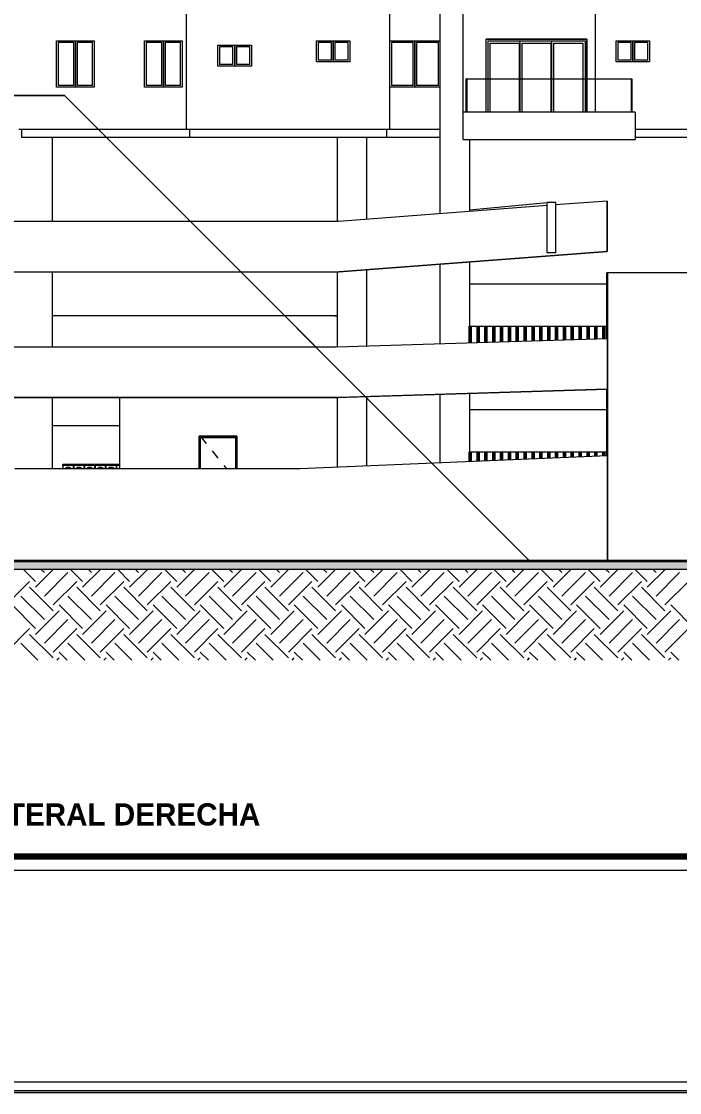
# Model space of a CAD drawing. Header units: metres. Extents: x -144 to 1000, y -717 to 29.
# Drawn here: x 37.59 to 53.29, y -672.35 to -646.82 of the extents above; entities that cross this region are included whole.
import ezdxf

# ---------------------------------------------------------------- set-up
doc = ezdxf.new("R2010")
doc.units = ezdxf.units.M
doc.linetypes.add('Trazo', pattern=[0.45, 0.225, -0.225])
doc.layers.get('0').update_dxf_attribs({"color": 1})
for name, color, linetype, lineweight in [('A-DETL', 1, 'Continuous', 9), ('A-DETL-GENF', 1, 'Continuous', 9), ('A-DETL-THIN', 1, 'Continuous', 9), ('A-DOOR-FRAM', 1, 'Continuous', 9), ('A-DOOR-HDLN', 1, 'Trazo', 20), ('A-FLOR', 2, 'Continuous', 9), ('A-FLOR-HRAL', 1, 'Continuous', 9), ('A-FLOR-PATT', 8, 'Continuous', 50), ('A-GLAZ', 1, 'Continuous', 9), ('A-WALL', 4, 'Continuous', 9), ('E-ELEC-FIXT', 7, 'Continuous', 9), ('G-ANNO-TEXT', 2, 'Continuous', 9), ('G-ANNO-TTLB', 3, 'Continuous', 18), ('G-IMPT', 1, 'Continuous', 9), ('P-SANR-FIXT', 1, 'Continuous', 9), ('S-COLS', 7, 'Continuous', 9)]:
    doc.layers.add(name, color=color, linetype=linetype, lineweight=lineweight)
doc.styles.add('Britannic Bold_B_8', font='', dxfattribs={"height": 0.006})
doc.styles.get('Britannic Bold_B_8').set_extended_font_data('Britannic Bold', bold=True)

# ---------------------------------------------------------------- blocks, each defined once
blk = doc.blocks.new('tarjeta de nathalie 00')
at = {"layer": 'G-IMPT', "lineweight": 9}
h = blk.add_hatch(color=3, dxfattribs=at)
h.paths.add_polyline_path([(-145.23888, -717.38489), (-145.21019, -717.38489), (-145.21019, -716.89355), (-145.21019, -716.79934), (-145.23888, -716.79934), (-145.23888, -716.89379)])
h.paths.add_polyline_path([(-145.20996, -716.7991), (-145.20996, -717.3851), (-145.2392, -717.3851), (-145.2392, -716.7991)])
h.paths.add_polyline_path([(-145.23902, -717.3868), (-145.20826, -717.3868), (-145.20826, -716.7974), (-145.2392, -716.7974), (-146.09866, -716.7974), (-146.09866, -717.3868)])
h.paths.add_polyline_path([(-145.20795, -716.79707), (-145.20795, -717.3871), (-146.09898, -717.3871), (-146.09898, -716.79707)])
at = {"layer": 'G-ANNO-TTLB', "color": 3}
for p, q in [((-145.20996, -717.3851), (-146.09696, -717.3851)), ((-146.09898, -717.3871), (-145.20795, -717.3871)), ((-146.09898, -717.38713), (-145.20795, -717.38713))]:
    blk.add_line(p, q, dxfattribs=at)
at = {"layer": 'G-ANNO-TTLB'}
blk.add_line((-145.23902, -717.3868), (-146.09866, -717.3868), dxfattribs=at)
blk = doc.blocks.new('WEWE')
at = {"layer": 'A-DETL-GENF'}
blk.add_hatch(color=256, dxfattribs=at).paths.add_polyline_path([(59.814, -659.882), (66.951, -659.882), (66.951, -659.682), (32.514, -659.682), (32.514, -659.882), (58.556, -659.882)])
at = {"layer": 'A-DETL-GENF', "color": 252, "true_color": 0x959595}
for p, q in [((37.922, -660.166), (37.638, -659.882)), ((37.922, -660.306), (38.346, -659.882)), ((38.133, -659.955), (38.06, -659.882)), ((38.133, -660.517), (38.694, -659.956)), ((39.044, -660.166), (38.76, -659.882)), ((39.044, -660.306), (39.469, -659.882)), ((39.255, -659.955), (39.182, -659.882)), ((39.255, -660.517), (39.817, -659.956)), ((40.167, -660.166), (39.883, -659.882)), ((40.167, -660.306), (40.591, -659.882)), ((40.378, -659.955), (40.305, -659.882)), ((40.378, -660.517), (40.939, -659.956)), ((41.29, -660.166), (41.005, -659.882)), ((41.29, -660.306), (41.714, -659.882)), ((41.5, -659.955), (41.427, -659.882)), ((41.5, -660.517), (42.062, -659.956)), ((42.412, -660.166), (42.128, -659.882)), ((42.412, -660.306), (42.836, -659.882)), ((42.623, -659.955), (42.55, -659.882)), ((42.623, -660.517), (43.184, -659.956)), ((43.535, -660.166), (43.251, -659.882)), ((43.535, -660.306), (43.959, -659.882)), ((43.745, -659.955), (43.672, -659.882)), ((43.745, -660.517), (44.307, -659.956)), ((44.657, -660.166), (44.373, -659.882)), ((44.657, -660.306), (45.081, -659.882)), ((44.868, -659.955), (44.795, -659.882)), ((44.868, -660.517), (45.429, -659.956)), ((45.78, -660.166), (45.496, -659.882)), ((45.78, -660.306), (46.204, -659.882)), ((45.991, -659.955), (45.917, -659.882)), ((45.991, -660.517), (46.552, -659.956)), ((46.902, -660.166), (46.618, -659.882)), ((46.902, -660.306), (47.326, -659.882)), ((47.113, -659.955), (47.04, -659.882)), ((47.113, -660.517), (47.674, -659.956)), ((48.025, -660.166), (47.741, -659.882)), ((48.025, -660.306), (48.449, -659.882)), ((48.236, -659.955), (48.163, -659.882)), ((48.236, -660.517), (48.797, -659.956)), ((49.147, -660.166), (48.863, -659.882)), ((49.147, -660.306), (49.571, -659.882)), ((49.358, -659.955), (49.285, -659.882)), ((49.358, -660.517), (49.919, -659.956)), ((50.27, -660.166), (49.986, -659.882)), ((50.27, -660.306), (50.694, -659.882)), ((50.481, -659.955), (50.408, -659.882)), ((50.481, -660.517), (51.042, -659.956)), ((51.392, -660.166), (51.108, -659.882)), ((51.392, -660.306), (51.816, -659.882)), ((51.603, -659.955), (51.53, -659.882)), ((51.603, -660.517), (52.164, -659.956)), ((52.515, -660.166), (52.231, -659.882)), ((52.515, -660.306), (52.939, -659.882)), ((52.726, -659.955), (52.653, -659.882)), ((52.726, -660.517), (53.287, -659.956)), ((37.221, -660.727), (37.782, -660.166)), ((38.343, -660.868), (37.782, -660.306)), ((38.343, -660.727), (38.905, -660.166)), ((39.466, -660.868), (38.905, -660.306)), ((39.466, -660.727), (40.027, -660.166)), ((40.588, -660.868), (40.027, -660.306)), ((40.588, -660.727), (41.15, -660.166)), ((41.711, -660.868), (41.15, -660.306)), ((41.711, -660.727), (42.272, -660.166)), ((42.833, -660.868), (42.272, -660.306)), ((42.833, -660.727), (43.395, -660.166)), ((43.956, -660.868), (43.395, -660.306)), ((43.956, -660.727), (44.517, -660.166)), ((45.078, -660.868), (44.517, -660.306)), ((45.078, -660.727), (45.64, -660.166)), ((46.201, -660.868), (45.64, -660.306)), ((46.201, -660.727), (46.762, -660.166)), ((47.324, -660.868), (46.762, -660.306)), ((47.324, -660.727), (47.885, -660.166)), ((48.446, -660.868), (47.885, -660.306)), ((48.446, -660.727), (49.007, -660.166)), ((49.569, -660.868), (49.007, -660.306)), ((49.569, -660.727), (50.13, -660.166)), ((50.691, -660.868), (50.13, -660.306)), ((50.691, -660.727), (51.252, -660.166)), ((51.814, -660.868), (51.252, -660.306)), ((51.814, -660.727), (52.375, -660.166)), ((52.936, -660.868), (52.375, -660.306)), ((52.936, -660.727), (53.497, -660.166)), ((38.133, -661.078), (37.572, -660.516)), ((39.255, -661.078), (38.694, -660.516)), ((40.378, -661.078), (39.817, -660.516)), ((41.5, -661.078), (40.939, -660.516)), ((42.623, -661.078), (42.062, -660.516)), ((43.745, -661.078), (43.184, -660.516)), ((44.868, -661.078), (44.307, -660.516)), ((45.991, -661.078), (45.429, -660.516)), ((47.113, -661.078), (46.552, -660.516)), ((48.236, -661.078), (47.674, -660.516)), ((49.358, -661.078), (48.797, -660.516)), ((50.481, -661.078), (49.919, -660.516)), ((51.603, -661.078), (51.042, -660.516)), ((52.726, -661.078), (52.164, -660.516)), ((37.922, -661.289), (37.361, -660.727)), ((39.044, -661.289), (38.483, -660.727)), ((40.167, -661.289), (39.606, -660.727)), ((41.29, -661.289), (40.728, -660.727)), ((42.412, -661.289), (41.851, -660.727)), ((43.535, -661.289), (42.973, -660.727)), ((44.657, -661.289), (44.096, -660.727)), ((45.78, -661.289), (45.218, -660.727)), ((46.902, -661.289), (46.341, -660.727)), ((48.025, -661.289), (47.463, -660.727)), ((49.147, -661.289), (48.586, -660.727)), ((50.27, -661.289), (49.709, -660.727)), ((51.392, -661.289), (50.831, -660.727)), ((52.515, -661.289), (51.954, -660.727)), ((53.637, -661.289), (53.076, -660.727)), ((37.922, -661.429), (38.483, -660.867)), ((38.133, -661.64), (38.694, -661.078)), ((39.044, -661.429), (39.606, -660.867)), ((39.255, -661.64), (39.817, -661.078)), ((40.167, -661.429), (40.728, -660.867)), ((40.378, -661.64), (40.939, -661.078)), ((41.29, -661.429), (41.851, -660.867)), ((41.5, -661.64), (42.062, -661.078)), ((42.412, -661.429), (42.973, -660.867)), ((42.623, -661.64), (43.184, -661.078)), ((43.535, -661.429), (44.096, -660.867)), ((43.745, -661.64), (44.307, -661.078)), ((44.657, -661.429), (45.218, -660.867)), ((44.868, -661.64), (45.429, -661.078)), ((45.78, -661.429), (46.341, -660.867)), ((45.991, -661.64), (46.552, -661.078)), ((46.902, -661.429), (47.463, -660.867)), ((47.113, -661.64), (47.674, -661.078)), ((48.025, -661.429), (48.586, -660.867)), ((48.236, -661.64), (48.797, -661.078)), ((49.147, -661.429), (49.709, -660.867)), ((49.358, -661.64), (49.919, -661.078)), ((50.27, -661.429), (50.831, -660.867)), ((50.481, -661.64), (51.042, -661.078)), ((51.392, -661.429), (51.954, -660.867)), ((51.603, -661.64), (52.164, -661.078)), ((52.515, -661.429), (53.076, -660.867)), ((52.726, -661.64), (53.287, -661.078)), ((37.221, -661.85), (37.782, -661.288)), ((38.343, -661.85), (38.905, -661.288)), ((39.466, -661.85), (40.027, -661.288)), ((40.588, -661.85), (41.15, -661.288)), ((41.711, -661.85), (42.272, -661.288)), ((42.833, -661.85), (43.395, -661.288)), ((43.956, -661.85), (44.517, -661.288)), ((45.078, -661.85), (45.64, -661.288)), ((46.201, -661.85), (46.762, -661.288)), ((47.324, -661.85), (47.885, -661.288)), ((48.446, -661.85), (49.007, -661.288)), ((49.569, -661.85), (50.13, -661.288)), ((50.691, -661.85), (51.252, -661.288)), ((51.814, -661.85), (52.375, -661.288)), ((52.936, -661.85), (53.497, -661.288)), ((38.343, -661.99), (37.782, -661.429)), ((39.466, -661.99), (38.905, -661.429)), ((40.588, -661.99), (40.027, -661.429)), ((41.711, -661.99), (41.15, -661.429)), ((42.833, -661.99), (42.272, -661.429)), ((43.956, -661.99), (43.395, -661.429)), ((45.078, -661.99), (44.517, -661.429)), ((46.201, -661.99), (45.64, -661.429)), ((47.324, -661.99), (46.762, -661.429)), ((48.446, -661.99), (47.885, -661.429)), ((49.569, -661.99), (49.007, -661.429)), ((50.691, -661.99), (50.13, -661.429)), ((51.814, -661.99), (51.252, -661.429)), ((52.936, -661.99), (52.375, -661.429)), ((37.977, -662.044), (37.572, -661.639)), ((38.677, -662.044), (38.483, -661.85)), ((39.099, -662.044), (38.694, -661.639)), ((39.8, -662.044), (39.606, -661.85)), ((40.222, -662.044), (39.817, -661.639)), ((40.922, -662.044), (40.728, -661.85)), ((41.344, -662.044), (40.939, -661.639)), ((42.045, -662.044), (41.851, -661.85)), ((42.467, -662.044), (42.062, -661.639)), ((43.167, -662.044), (42.973, -661.85)), ((43.589, -662.044), (43.184, -661.639)), ((44.29, -662.044), (44.096, -661.85)), ((44.712, -662.044), (44.307, -661.639)), ((45.412, -662.044), (45.218, -661.85)), ((45.834, -662.044), (45.429, -661.639)), ((46.535, -662.044), (46.341, -661.85)), ((46.957, -662.044), (46.552, -661.639)), ((47.657, -662.044), (47.463, -661.85)), ((48.079, -662.044), (47.674, -661.639)), ((48.78, -662.044), (48.586, -661.85)), ((49.202, -662.044), (48.797, -661.639)), ((49.902, -662.044), (49.709, -661.85)), ((50.324, -662.044), (49.919, -661.639)), ((51.025, -662.044), (50.831, -661.85)), ((51.447, -662.044), (51.042, -661.639)), ((52.148, -662.044), (51.954, -661.85)), ((52.569, -662.044), (52.164, -661.639)), ((53.27, -662.044), (53.076, -661.85)), ((38.429, -662.044), (38.483, -661.99)), ((39.552, -662.044), (39.606, -661.99)), ((40.674, -662.044), (40.728, -661.99)), ((41.797, -662.044), (41.851, -661.99)), ((42.919, -662.044), (42.973, -661.99)), ((44.042, -662.044), (44.096, -661.99)), ((45.164, -662.044), (45.218, -661.99)), ((46.287, -662.044), (46.341, -661.99)), ((47.409, -662.044), (47.463, -661.99)), ((48.532, -662.044), (48.586, -661.99)), ((49.655, -662.044), (49.709, -661.99)), ((50.777, -662.044), (50.831, -661.99)), ((51.9, -662.044), (51.954, -661.99)), ((53.022, -662.044), (53.076, -661.99))]:
    blk.add_line(p, q, dxfattribs=at)
at = {"layer": 'A-DETL-THIN'}
for p, q in [((32.514, -659.682), (66.951, -659.682)), ((69.875, -659.882), (32.514, -659.882)), ((66.951, -659.882), (32.514, -659.882))]:
    blk.add_line(p, q, dxfattribs=at)
at = {"layer": 'A-DOOR-FRAM'}
for p, q in [((51.073, -647.242), (48.673, -647.242)), ((48.673, -648.182), (48.673, -647.242)), ((48.713, -647.282), (48.713, -648.182)), ((48.713, -647.282), (51.033, -647.282)), ((49.473, -647.282), (49.473, -648.182)), ((50.232, -647.282), (50.232, -648.182)), ((51.033, -647.282), (51.033, -648.182)), ((51.073, -648.182), (51.073, -647.242)), ((48.768, -648.182), (48.768, -647.337)), ((48.768, -647.337), (49.459, -647.337)), ((49.459, -647.337), (49.459, -648.182)), ((49.528, -648.182), (49.528, -647.337)), ((49.528, -647.337), (50.219, -647.337)), ((50.219, -647.337), (50.219, -648.182)), ((50.287, -648.182), (50.287, -647.337)), ((50.287, -647.337), (50.978, -647.337)), ((50.978, -647.337), (50.978, -648.182))]:
    blk.add_line(p, q, dxfattribs=at)
at = {"layer": 'A-DOOR-FRAM', "color": 254, "true_color": 0xcccccc}
for p, q in [((48.673, -648.982), (48.673, -648.182)), ((48.713, -648.182), (48.713, -648.982)), ((48.768, -648.982), (48.768, -648.182)), ((49.459, -648.182), (49.459, -648.982)), ((49.473, -648.182), (49.473, -648.982)), ((49.528, -648.982), (49.528, -648.182)), ((50.219, -648.182), (50.219, -648.982)), ((50.232, -648.182), (50.232, -648.982)), ((50.287, -648.982), (50.287, -648.182)), ((50.978, -648.182), (50.978, -648.982)), ((51.033, -648.182), (51.033, -648.982)), ((51.073, -648.982), (51.073, -648.182))]:
    blk.add_line(p, q, dxfattribs=at)
at = {"layer": 'A-DOOR-FRAM', "color": 251, "true_color": 0x666666}
for p, q in [((42.724, -656.702), (41.824, -656.702)), ((41.824, -656.702), (41.824, -657.481)), ((41.859, -657.481), (41.859, -656.737)), ((41.859, -656.737), (42.689, -656.737)), ((42.689, -656.737), (42.689, -657.482)), ((42.724, -657.482), (42.724, -656.702))]:
    blk.add_line(p, q, dxfattribs=at)
at = {"layer": 'A-DOOR-HDLN', "color": 171, "true_color": 0x6666ff}
blk.add_line((41.849, -656.702), (42.481, -657.482), dxfattribs=at)
at = {"layer": 'A-FLOR', "color": 251, "true_color": 0x666666}
for p, q in [((37.599, -649.582), (37.599, -649.382)), ((45.123, -653.835), (38.323, -653.835)), ((45.124, -655.785), (34.113, -655.785)), ((45.124, -655.785), (45.152, -655.781)), ((45.124, -655.782), (45.124, -655.785))]:
    blk.add_line(p, q, dxfattribs=at)
at = {"layer": 'A-FLOR'}
for p, q in [((47.573, -649.582), (37.599, -649.582)), ((41.598, -649.382), (41.598, -649.582)), ((46.298, -649.382), (46.298, -649.582)), ((54.102, -649.582), (52.224, -649.582)), ((48.274, -654.083), (51.55, -654.083)), ((48.274, -657.078), (51.55, -657.078))]:
    blk.add_line(p, q, dxfattribs=at)
at = {"layer": 'A-FLOR', "lineweight": 35}
blk.add_line((69.875, -659.682), (33.913, -659.682), dxfattribs=at)
at = {"layer": 'A-FLOR-HRAL', "color": 254, "true_color": 0xcccccc}
for p, q in [((48.198, -648.982), (48.198, -648.182)), ((48.198, -648.182), (48.21, -648.182)), ((48.21, -648.182), (48.198, -648.182)), ((48.21, -648.982), (48.21, -648.182)), ((48.21, -648.182), (48.21, -648.982)), ((48.21, -648.182), (52.137, -648.182)), ((52.137, -648.982), (52.137, -648.182)), ((52.137, -648.182), (52.149, -648.182))]:
    blk.add_line(p, q, dxfattribs=at)
at = {"layer": 'A-FLOR-HRAL'}
for p, q in [((48.198, -648.182), (52.149, -648.182)), ((48.198, -648.182), (48.198, -648.982)), ((52.149, -648.182), (52.149, -648.982))]:
    blk.add_line(p, q, dxfattribs=at)
at = {"layer": 'A-FLOR-PATT', "color": 9, "true_color": 0xc0c0c0}
for p, q in [((48.291, -654.485), (48.291, -654.083)), ((48.478, -654.479), (48.478, -654.083)), ((48.666, -654.474), (48.666, -654.083)), ((48.853, -654.468), (48.853, -654.083)), ((49.041, -654.462), (49.041, -654.083)), ((49.228, -654.456), (49.228, -654.083)), ((49.416, -654.451), (49.416, -654.083)), ((49.603, -654.445), (49.603, -654.083)), ((49.791, -654.439), (49.791, -654.083)), ((49.978, -654.433), (49.978, -654.083)), ((50.166, -654.428), (50.166, -654.083)), ((50.353, -654.422), (50.353, -654.083)), ((50.541, -654.416), (50.541, -654.083)), ((50.728, -654.41), (50.728, -654.083)), ((50.916, -654.405), (50.916, -654.083)), ((51.103, -654.399), (51.103, -654.083)), ((51.291, -654.393), (51.291, -654.083)), ((51.478, -654.387), (51.478, -654.083)), ((48.291, -657.31), (48.291, -657.078)), ((48.478, -657.302), (48.478, -657.078)), ((48.666, -657.294), (48.666, -657.078)), ((48.853, -657.286), (48.853, -657.078)), ((49.041, -657.278), (49.041, -657.078)), ((49.228, -657.27), (49.228, -657.078)), ((49.416, -657.262), (49.416, -657.078)), ((49.603, -657.254), (49.603, -657.078)), ((49.791, -657.246), (49.791, -657.078)), ((49.978, -657.238), (49.978, -657.078)), ((50.166, -657.23), (50.166, -657.078)), ((50.353, -657.222), (50.353, -657.078)), ((50.541, -657.214), (50.541, -657.078)), ((50.728, -657.206), (50.728, -657.078)), ((50.916, -657.198), (50.916, -657.078)), ((51.103, -657.19), (51.103, -657.078)), ((51.291, -657.183), (51.291, -657.078)), ((51.478, -657.175), (51.478, -657.078))]:
    blk.add_line(p, q, dxfattribs=at)
at = {"layer": 'A-GLAZ'}
for p, q in [((38.873, -648.382), (38.873, -647.282)), ((38.873, -647.282), (38.873, -648.382)), ((40.973, -648.382), (40.973, -647.282)), ((40.973, -647.282), (40.973, -648.382)), ((45.023, -647.282), (45.023, -647.782)), ((45.023, -647.782), (45.023, -647.282)), ((46.973, -647.282), (46.973, -648.382)), ((46.973, -648.382), (46.973, -647.282)), ((52.173, -647.782), (52.173, -647.282)), ((52.173, -647.282), (52.173, -647.782)), ((38.463, -647.322), (38.463, -648.342)), ((38.833, -647.322), (38.463, -647.322)), ((38.833, -648.342), (38.833, -647.322)), ((38.913, -647.322), (38.913, -648.342)), ((39.283, -647.322), (38.913, -647.322)), ((39.283, -648.342), (39.283, -647.322)), ((40.563, -647.322), (40.563, -648.342)), ((40.933, -647.322), (40.563, -647.322)), ((40.933, -648.342), (40.933, -647.322)), ((41.013, -647.322), (41.013, -648.342)), ((41.383, -647.322), (41.013, -647.322)), ((41.383, -648.342), (41.383, -647.322)), ((42.633, -647.422), (42.313, -647.422)), ((42.313, -647.422), (42.313, -647.842)), ((42.633, -647.842), (42.633, -647.422)), ((42.673, -647.382), (42.673, -647.882)), ((42.673, -647.882), (42.673, -647.382)), ((43.033, -647.422), (42.713, -647.422)), ((42.713, -647.422), (42.713, -647.842)), ((43.033, -647.842), (43.033, -647.422)), ((44.983, -647.322), (44.663, -647.322)), ((44.663, -647.322), (44.663, -647.742)), ((44.983, -647.742), (44.983, -647.322)), ((45.383, -647.322), (45.063, -647.322)), ((45.063, -647.322), (45.063, -647.742)), ((45.383, -647.742), (45.383, -647.322)), ((46.413, -647.322), (46.413, -648.342)), ((46.933, -647.322), (46.413, -647.322)), ((46.933, -648.342), (46.933, -647.322)), ((47.013, -647.322), (47.013, -648.342)), ((47.533, -647.322), (47.013, -647.322)), ((47.533, -648.342), (47.533, -647.322)), ((52.133, -647.322), (51.813, -647.322)), ((51.813, -647.322), (51.813, -647.742)), ((52.133, -647.742), (52.133, -647.322)), ((52.533, -647.322), (52.213, -647.322)), ((52.213, -647.322), (52.213, -647.742)), ((52.533, -647.742), (52.533, -647.322)), ((44.983, -647.742), (44.663, -647.742)), ((45.383, -647.742), (45.063, -647.742)), ((52.133, -647.742), (51.813, -647.742)), ((52.533, -647.742), (52.213, -647.742)), ((42.633, -647.842), (42.313, -647.842)), ((43.033, -647.842), (42.713, -647.842)), ((38.833, -648.342), (38.463, -648.342)), ((39.283, -648.342), (38.913, -648.342)), ((40.933, -648.342), (40.563, -648.342)), ((41.383, -648.342), (41.013, -648.342)), ((46.933, -648.342), (46.413, -648.342)), ((47.533, -648.342), (47.013, -648.342))]:
    blk.add_line(p, q, dxfattribs=at)
at = {"layer": 'A-WALL'}
for p, q in [((46.373, -649.382), (46.373, -633.182)), ((41.523, -649.382), (41.523, -646.142)), ((48.123, -649.382), (48.123, -646.142)), ((51.273, -646.392), (51.273, -648.982)), ((38.423, -648.382), (38.423, -647.282)), ((38.423, -647.282), (39.323, -647.282)), ((39.323, -647.282), (39.323, -648.382)), ((40.523, -648.382), (40.523, -647.282)), ((40.523, -647.282), (41.423, -647.282)), ((41.423, -647.282), (41.423, -648.382)), ((44.623, -647.782), (44.623, -647.282)), ((44.623, -647.282), (45.423, -647.282)), ((45.423, -647.282), (45.423, -647.782)), ((46.373, -647.282), (47.573, -647.282)), ((48.673, -648.982), (48.673, -647.242)), ((48.673, -647.242), (51.073, -647.242)), ((51.073, -647.242), (51.073, -648.982)), ((51.773, -647.782), (51.773, -647.282)), ((51.773, -647.282), (52.573, -647.282)), ((52.573, -647.282), (52.573, -647.782)), ((42.273, -647.882), (42.273, -647.382)), ((42.273, -647.382), (43.073, -647.382)), ((43.073, -647.382), (43.073, -647.882)), ((45.423, -647.782), (44.623, -647.782)), ((52.573, -647.782), (51.773, -647.782)), ((43.073, -647.882), (42.273, -647.882)), ((39.323, -648.382), (38.423, -648.382)), ((41.423, -648.382), (40.523, -648.382)), ((47.573, -648.382), (46.373, -648.382)), ((33.713, -648.582), (38.613, -648.582)), ((49.713, -659.682), (38.613, -648.582)), ((48.124, -649.632), (48.124, -648.982)), ((52.224, -648.982), (48.124, -648.982)), ((52.224, -648.982), (52.224, -649.632)), ((39.413, -649.382), (47.573, -649.382)), ((52.224, -649.382), (53.873, -649.382)), ((48.124, -649.632), (52.224, -649.632)), ((50.124, -652.333), (50.124, -651.133)), ((50.324, -651.133), (50.124, -651.133)), ((50.324, -651.124), (50.224, -651.133)), ((51.556, -651.098), (50.324, -651.192)), ((50.324, -651.124), (50.324, -652.333)), ((51.556, -652.298), (51.556, -651.098)), ((51.562, -651.098), (51.556, -651.098)), ((51.562, -651.098), (51.562, -652.298)), ((50.124, -651.207), (45.157, -651.587)), ((50.124, -651.143), (48.274, -651.319)), ((45.157, -652.787), (51.556, -652.298)), ((51.562, -652.298), (45.163, -652.787)), ((50.324, -652.333), (50.124, -652.333)), ((51.556, -652.298), (51.562, -652.298)), ((61, -652.814), (51.55, -652.814)), ((51.55, -654.386), (51.55, -652.814)), ((51.568, -652.814), (51.568, -659.682)), ((48.274, -653.068), (48.343, -653.078)), ((48.288, -653.078), (48.274, -653.076)), ((51.55, -653.078), (48.288, -653.078)), ((45.06, -653.835), (45.123, -653.844)), ((51.567, -654.385), (45.101, -654.583)), ((51.567, -655.585), (51.567, -654.385)), ((45.101, -655.783), (51.567, -655.585)), ((51.55, -655.586), (45.151, -655.781)), ((51.55, -657.172), (51.55, -655.586)), ((48.274, -656.068), (48.343, -656.078)), ((48.288, -656.078), (48.274, -656.076)), ((51.55, -656.078), (48.288, -656.078)), ((51.567, -657.171), (44.225, -657.482)), ((51.567, -659.682), (51.567, -657.171))]:
    blk.add_line(p, q, dxfattribs=at)
at = {"layer": 'A-WALL', "color": 251, "true_color": 0x666666}
for p, q in [((38.613, -648.582), (33.913, -648.582)), ((38.613, -648.582), (49.713, -659.682)), ((37.523, -649.382), (39.413, -649.382)), ((41.618, -651.587), (39.613, -649.582)), ((45.157, -651.587), (34.062, -651.587)), ((33.97, -652.787), (45.163, -652.787)), ((44.614, -654.583), (43.866, -653.835)), ((45.101, -654.583), (33.97, -654.583)), ((34.062, -655.783), (45.103, -655.783)), ((39.924, -655.785), (39.924, -657.481)), ((39.924, -656.461), (38.323, -656.461)), ((41.824, -657.481), (41.824, -656.702)), ((41.824, -656.702), (42.724, -656.702)), ((42.724, -656.702), (42.724, -657.482)), ((44.225, -657.482), (37.43, -657.482))]:
    blk.add_line(p, q, dxfattribs=at)
at = {"layer": 'A-WALL', "color": 253, "true_color": 0xa3a3a3}
for p, q in [((39.613, -649.582), (41.618, -651.587)), ((43.866, -653.835), (44.614, -654.583)), ((34.263, -659.682), (49.713, -659.682))]:
    blk.add_line(p, q, dxfattribs=at)
at = {"layer": 'E-ELEC-FIXT', "color": 251, "true_color": 0x666666}
for p, q in [((38.573, -657.395), (38.573, -657.383)), ((38.573, -657.383), (38.576, -657.383)), ((38.573, -657.422), (38.573, -657.395)), ((38.576, -657.395), (38.573, -657.395)), ((38.576, -657.422), (38.573, -657.422)), ((38.576, -657.395), (38.576, -657.383)), ((38.829, -657.383), (38.576, -657.383)), ((38.576, -657.395), (38.576, -657.422)), ((38.576, -657.395), (38.829, -657.395)), ((38.576, -657.422), (38.576, -657.481)), ((38.826, -657.422), (38.826, -657.395)), ((38.829, -657.422), (38.826, -657.422)), ((38.826, -657.481), (38.826, -657.422)), ((38.829, -657.383), (38.832, -657.383)), ((38.829, -657.395), (38.829, -657.383)), ((38.832, -657.395), (38.829, -657.395)), ((38.829, -657.395), (38.829, -657.422)), ((38.832, -657.422), (38.829, -657.422)), ((38.832, -657.395), (38.832, -657.383)), ((39.085, -657.383), (38.832, -657.383)), ((38.832, -657.395), (38.832, -657.422)), ((38.832, -657.395), (39.085, -657.395)), ((38.832, -657.422), (38.832, -657.481)), ((39.082, -657.422), (39.082, -657.395)), ((39.085, -657.422), (39.082, -657.422)), ((39.082, -657.481), (39.082, -657.422)), ((39.085, -657.383), (39.088, -657.383)), ((39.085, -657.395), (39.085, -657.383)), ((39.088, -657.395), (39.085, -657.395)), ((39.085, -657.395), (39.085, -657.422)), ((39.088, -657.422), (39.085, -657.422)), ((39.088, -657.395), (39.088, -657.383)), ((39.342, -657.383), (39.088, -657.383)), ((39.088, -657.395), (39.088, -657.422)), ((39.088, -657.395), (39.342, -657.395)), ((39.088, -657.422), (39.088, -657.481)), ((39.338, -657.422), (39.338, -657.395)), ((39.342, -657.422), (39.338, -657.422)), ((39.338, -657.481), (39.338, -657.422)), ((39.342, -657.383), (39.345, -657.383)), ((39.342, -657.395), (39.342, -657.383)), ((39.345, -657.395), (39.342, -657.395)), ((39.342, -657.395), (39.342, -657.422)), ((39.345, -657.422), (39.342, -657.422)), ((39.345, -657.395), (39.345, -657.383)), ((39.598, -657.383), (39.345, -657.383)), ((39.345, -657.395), (39.345, -657.422)), ((39.345, -657.395), (39.598, -657.395)), ((39.345, -657.422), (39.345, -657.481)), ((39.595, -657.422), (39.595, -657.395)), ((39.598, -657.422), (39.595, -657.422)), ((39.595, -657.481), (39.595, -657.422)), ((39.598, -657.383), (39.601, -657.383)), ((39.598, -657.395), (39.598, -657.383)), ((39.601, -657.395), (39.598, -657.395)), ((39.598, -657.395), (39.598, -657.422)), ((39.601, -657.422), (39.598, -657.422)), ((39.601, -657.395), (39.601, -657.383)), ((39.854, -657.383), (39.601, -657.383)), ((39.601, -657.395), (39.601, -657.422)), ((39.601, -657.395), (39.854, -657.395)), ((39.601, -657.422), (39.601, -657.481)), ((39.851, -657.422), (39.851, -657.395)), ((39.854, -657.422), (39.851, -657.422)), ((39.851, -657.481), (39.851, -657.422)), ((39.854, -657.383), (39.857, -657.383)), ((39.854, -657.395), (39.854, -657.383)), ((39.857, -657.395), (39.854, -657.395)), ((39.854, -657.395), (39.854, -657.422)), ((39.857, -657.422), (39.854, -657.422)), ((39.857, -657.395), (39.857, -657.383)), ((39.924, -657.383), (39.857, -657.383)), ((39.857, -657.395), (39.857, -657.422)), ((39.857, -657.395), (39.924, -657.395)), ((39.857, -657.422), (39.857, -657.481))]:
    blk.add_line(p, q, dxfattribs=at)
at = {"layer": 'E-ELEC-FIXT', "color": 251, "true_color": 0x666666, "flags": 128}
for points in [[(38.701, -657.449), (38.697, -657.449), (38.693, -657.449), (38.689, -657.449), (38.684, -657.45), (38.681, -657.451), (38.677, -657.452), (38.673, -657.453), (38.669, -657.454), (38.665, -657.455), (38.661, -657.457), (38.657, -657.458), (38.654, -657.46), (38.65, -657.462), (38.647, -657.464), (38.643, -657.466), (38.64, -657.469), (38.637, -657.471), (38.634, -657.474), (38.631, -657.477), (38.628, -657.48), (38.627, -657.481)], [(38.767, -657.482), (38.764, -657.479), (38.761, -657.477), (38.758, -657.475), (38.755, -657.472), (38.752, -657.47), (38.749, -657.468), (38.746, -657.466), (38.742, -657.465), (38.739, -657.463), (38.735, -657.462), (38.732, -657.46), (38.728, -657.459), (38.724, -657.458), (38.721, -657.457), (38.717, -657.456), (38.713, -657.456), (38.709, -657.455), (38.706, -657.455), (38.702, -657.455), (38.698, -657.455), (38.694, -657.455), (38.69, -657.456), (38.687, -657.456), (38.683, -657.457), (38.679, -657.458), (38.675, -657.459), (38.672, -657.46), (38.668, -657.461), (38.665, -657.462), (38.661, -657.464), (38.658, -657.465), (38.654, -657.467), (38.651, -657.469), (38.648, -657.471), (38.645, -657.473), (38.642, -657.476), (38.639, -657.478), (38.636, -657.481), (38.635, -657.481)], [(38.775, -657.481), (38.772, -657.478), (38.769, -657.475), (38.766, -657.473), (38.763, -657.47), (38.76, -657.468), (38.757, -657.465), (38.753, -657.463), (38.75, -657.461), (38.746, -657.459), (38.742, -657.458), (38.739, -657.456), (38.735, -657.455), (38.731, -657.453), (38.727, -657.452), (38.723, -657.451), (38.719, -657.45), (38.715, -657.45), (38.711, -657.449), (38.707, -657.449), (38.703, -657.449), (38.701, -657.449)], [(38.957, -657.449), (38.953, -657.449), (38.949, -657.449), (38.945, -657.449), (38.941, -657.45), (38.937, -657.451), (38.933, -657.452), (38.929, -657.453), (38.925, -657.454), (38.921, -657.455), (38.917, -657.457), (38.914, -657.458), (38.91, -657.46), (38.907, -657.462), (38.903, -657.464), (38.9, -657.466), (38.896, -657.469), (38.893, -657.471), (38.89, -657.474), (38.887, -657.477), (38.884, -657.48), (38.883, -657.481)], [(39.023, -657.482), (39.021, -657.479), (39.018, -657.477), (39.015, -657.475), (39.012, -657.472), (39.008, -657.47), (39.005, -657.468), (39.002, -657.466), (38.999, -657.465), (38.995, -657.463), (38.992, -657.462), (38.988, -657.46), (38.984, -657.459), (38.981, -657.458), (38.977, -657.457), (38.973, -657.456), (38.969, -657.456), (38.966, -657.455), (38.962, -657.455), (38.958, -657.455), (38.954, -657.455), (38.95, -657.455), (38.947, -657.456), (38.943, -657.456), (38.939, -657.457), (38.935, -657.458), (38.932, -657.459), (38.928, -657.46), (38.924, -657.461), (38.921, -657.462), (38.917, -657.464), (38.914, -657.465), (38.911, -657.467), (38.907, -657.469), (38.904, -657.471), (38.901, -657.473), (38.898, -657.476), (38.895, -657.478), (38.892, -657.481), (38.892, -657.481)], [(39.031, -657.481), (39.029, -657.478), (39.026, -657.475), (39.023, -657.473), (39.019, -657.47), (39.016, -657.468), (39.013, -657.465), (39.009, -657.463), (39.006, -657.461), (39.002, -657.459), (38.999, -657.458), (38.995, -657.456), (38.991, -657.455), (38.987, -657.453), (38.983, -657.452), (38.979, -657.451), (38.975, -657.45), (38.971, -657.45), (38.967, -657.449), (38.963, -657.449), (38.959, -657.449), (38.957, -657.449)], [(39.213, -657.449), (39.209, -657.449), (39.205, -657.449), (39.201, -657.449), (39.197, -657.45), (39.193, -657.451), (39.189, -657.452), (39.185, -657.453), (39.181, -657.454), (39.178, -657.455), (39.174, -657.457), (39.17, -657.458), (39.166, -657.46), (39.163, -657.462), (39.159, -657.464), (39.156, -657.466), (39.153, -657.469), (39.15, -657.471), (39.146, -657.474), (39.143, -657.477), (39.141, -657.48), (39.139, -657.481)], [(39.28, -657.482), (39.277, -657.479), (39.274, -657.477), (39.271, -657.475), (39.268, -657.472), (39.265, -657.47), (39.262, -657.468), (39.258, -657.466), (39.255, -657.465), (39.251, -657.463), (39.248, -657.462), (39.244, -657.46), (39.241, -657.459), (39.237, -657.458), (39.233, -657.457), (39.23, -657.456), (39.226, -657.456), (39.222, -657.455), (39.218, -657.455), (39.214, -657.455), (39.211, -657.455), (39.207, -657.455), (39.203, -657.456), (39.199, -657.456), (39.195, -657.457), (39.192, -657.458), (39.188, -657.459), (39.184, -657.46), (39.181, -657.461), (39.177, -657.462), (39.174, -657.464), (39.17, -657.465), (39.167, -657.467), (39.164, -657.469), (39.16, -657.471), (39.157, -657.473), (39.154, -657.476), (39.151, -657.478), (39.149, -657.481), (39.148, -657.481)], [(39.288, -657.481), (39.285, -657.478), (39.282, -657.475), (39.279, -657.473), (39.276, -657.47), (39.273, -657.468), (39.269, -657.465), (39.266, -657.463), (39.262, -657.461), (39.259, -657.459), (39.255, -657.458), (39.251, -657.456), (39.247, -657.455), (39.244, -657.453), (39.24, -657.452), (39.236, -657.451), (39.232, -657.45), (39.228, -657.45), (39.224, -657.449), (39.22, -657.449), (39.216, -657.449), (39.213, -657.449)], [(39.47, -657.449), (39.466, -657.449), (39.462, -657.449), (39.458, -657.449), (39.454, -657.45), (39.45, -657.451), (39.446, -657.452), (39.442, -657.453), (39.438, -657.454), (39.434, -657.455), (39.43, -657.457), (39.426, -657.458), (39.423, -657.46), (39.419, -657.462), (39.416, -657.464), (39.412, -657.466), (39.409, -657.469), (39.406, -657.471), (39.403, -657.474), (39.4, -657.477), (39.397, -657.48), (39.396, -657.481)], [(39.536, -657.482), (39.533, -657.479), (39.53, -657.477), (39.527, -657.475), (39.524, -657.472), (39.521, -657.47), (39.518, -657.468), (39.515, -657.466), (39.511, -657.465), (39.508, -657.463), (39.504, -657.462), (39.501, -657.46), (39.497, -657.459), (39.493, -657.458), (39.49, -657.457), (39.486, -657.456), (39.482, -657.456), (39.478, -657.455), (39.475, -657.455), (39.471, -657.455), (39.467, -657.455), (39.463, -657.455), (39.459, -657.456), (39.456, -657.456), (39.452, -657.457), (39.448, -657.458), (39.444, -657.459), (39.441, -657.46), (39.437, -657.461), (39.434, -657.462), (39.43, -657.464), (39.427, -657.465), (39.423, -657.467), (39.42, -657.469), (39.417, -657.471), (39.414, -657.473), (39.411, -657.476), (39.408, -657.478), (39.405, -657.481), (39.405, -657.481)], [(39.544, -657.481), (39.541, -657.478), (39.538, -657.475), (39.535, -657.473), (39.532, -657.47), (39.529, -657.468), (39.526, -657.465), (39.522, -657.463), (39.519, -657.461), (39.515, -657.459), (39.511, -657.458), (39.508, -657.456), (39.504, -657.455), (39.5, -657.453), (39.496, -657.452), (39.492, -657.451), (39.488, -657.45), (39.484, -657.45), (39.48, -657.449), (39.476, -657.449), (39.472, -657.449), (39.47, -657.449)], [(39.726, -657.449), (39.722, -657.449), (39.718, -657.449), (39.714, -657.449), (39.71, -657.45), (39.706, -657.451), (39.702, -657.452), (39.698, -657.453), (39.694, -657.454), (39.69, -657.455), (39.687, -657.457), (39.683, -657.458), (39.679, -657.46), (39.676, -657.462), (39.672, -657.464), (39.669, -657.466), (39.665, -657.469), (39.662, -657.471), (39.659, -657.474), (39.656, -657.477), (39.653, -657.48), (39.652, -657.481)], [(39.792, -657.482), (39.79, -657.479), (39.787, -657.477), (39.784, -657.475), (39.781, -657.472), (39.778, -657.47), (39.774, -657.468), (39.771, -657.466), (39.768, -657.465), (39.764, -657.463), (39.761, -657.462), (39.757, -657.46), (39.753, -657.459), (39.75, -657.458), (39.746, -657.457), (39.742, -657.456), (39.739, -657.456), (39.735, -657.455), (39.731, -657.455), (39.727, -657.455), (39.723, -657.455), (39.719, -657.455), (39.716, -657.456), (39.712, -657.456), (39.708, -657.457), (39.704, -657.458), (39.701, -657.459), (39.697, -657.46), (39.693, -657.461), (39.69, -657.462), (39.686, -657.464), (39.683, -657.465), (39.68, -657.467), (39.676, -657.469), (39.673, -657.471), (39.67, -657.473), (39.667, -657.476), (39.664, -657.478), (39.661, -657.481), (39.661, -657.481)], [(39.8, -657.481), (39.798, -657.478), (39.795, -657.475), (39.792, -657.473), (39.789, -657.47), (39.785, -657.468), (39.782, -657.465), (39.778, -657.463), (39.775, -657.461), (39.771, -657.459), (39.768, -657.458), (39.764, -657.456), (39.76, -657.455), (39.756, -657.453), (39.752, -657.452), (39.748, -657.451), (39.744, -657.45), (39.74, -657.45), (39.736, -657.449), (39.732, -657.449), (39.728, -657.449), (39.726, -657.449)], [(39.924, -657.467), (39.922, -657.469), (39.919, -657.471), (39.915, -657.474), (39.912, -657.477), (39.91, -657.48), (39.908, -657.481)], [(39.923, -657.476), (39.92, -657.478), (39.918, -657.481), (39.917, -657.481)]]:
    blk.add_lwpolyline(points, dxfattribs=at)
at = {"layer": 'E-ELEC-FIXT', "color": 251, "true_color": 0x666666}
for centre, radius, start, end in [((38.701, -657.55), 0.102, 110, 130), ((38.701, -657.55), 0.0952, 127.0034, 131.7571), ((38.701, -657.55), 0.0952, 108.1081, 112.7216), ((38.701, -657.55), 0.0953, 68.4306, 71.431), ((38.701, -657.55), 0.102, 50, 70), ((38.701, -657.55), 0.0952, 47.977, 53.3546), ((38.957, -657.55), 0.102, 110, 130), ((38.957, -657.55), 0.0952, 127.0034, 131.7571), ((38.957, -657.55), 0.0952, 108.1081, 112.7216), ((38.957, -657.55), 0.0952, 68.4306, 71.431), ((38.957, -657.55), 0.102, 50, 70), ((38.957, -657.55), 0.0952, 47.977, 53.3546), ((39.213, -657.55), 0.102, 110, 130), ((39.213, -657.55), 0.0952, 127.0034, 131.7571), ((39.213, -657.55), 0.0952, 108.1081, 112.7216), ((39.213, -657.55), 0.0952, 68.4306, 71.431), ((39.213, -657.55), 0.102, 50, 70), ((39.213, -657.55), 0.0952, 47.977, 53.3546), ((39.47, -657.55), 0.102, 110, 130), ((39.47, -657.55), 0.0952, 127.0034, 131.7571), ((39.47, -657.55), 0.0952, 108.1081, 112.7216), ((39.47, -657.55), 0.0952, 68.4306, 71.431), ((39.47, -657.55), 0.102, 50, 70), ((39.47, -657.55), 0.0953, 48.2458, 53.3546), ((39.726, -657.55), 0.102, 110.8478, 130), ((39.726, -657.55), 0.0953, 127.0034, 131.7571), ((39.726, -657.55), 0.0953, 108.1081, 112.4206), ((39.726, -657.55), 0.0953, 68.4306, 71.431), ((39.726, -657.55), 0.102, 50, 70), ((39.726, -657.55), 0.0953, 47.977, 53.3546), ((39.982, -657.55), 0.102, 125.526, 130), ((39.982, -657.55), 0.0953, 128.0773, 131.7571)]:
    blk.add_arc(centre, radius, start, end, dxfattribs=at)
at = {"layer": 'P-SANR-FIXT', "flags": 128}
for points in [[(41.963, -649.391), (41.963, -649.391), (41.962, -649.391), (41.962, -649.391), (41.962, -649.391), (41.961, -649.391), (41.961, -649.391)], [(41.961, -649.391), (41.962, -649.391), (41.962, -649.391), (41.962, -649.391), (41.962, -649.391), (41.963, -649.391), (41.964, -649.391)], [(42.073, -649.391), (42.073, -649.391), (42.074, -649.391), (42.074, -649.391), (42.074, -649.391), (42.075, -649.391), (42.075, -649.391)], [(42.075, -649.391), (42.074, -649.391), (42.074, -649.391), (42.074, -649.391), (42.073, -649.391), (42.073, -649.391)], [(44.298, -649.391), (44.298, -649.391), (44.297, -649.391), (44.297, -649.391), (44.297, -649.391), (44.296, -649.391), (44.296, -649.391)], [(44.296, -649.391), (44.297, -649.391), (44.297, -649.391), (44.297, -649.391), (44.297, -649.391), (44.298, -649.391), (44.299, -649.391)], [(44.408, -649.391), (44.408, -649.391), (44.409, -649.391), (44.409, -649.391), (44.409, -649.391), (44.41, -649.391), (44.41, -649.391)], [(44.41, -649.391), (44.409, -649.391), (44.409, -649.391), (44.409, -649.391), (44.408, -649.391), (44.408, -649.391)]]:
    blk.add_lwpolyline(points, dxfattribs=at)
at = {"layer": 'S-COLS'}
for p, q in [((47.573, -651.402), (47.573, -613.793)), ((45.123, -651.587), (45.123, -649.582)), ((45.823, -651.536), (45.823, -649.582)), ((48.274, -649.632), (48.274, -651.349)), ((47.573, -654.507), (47.573, -652.603)), ((48.274, -652.549), (48.274, -654.486)), ((45.123, -654.582), (45.123, -652.787)), ((45.823, -654.561), (45.823, -652.737)), ((47.573, -657.34), (47.573, -655.707)), ((48.274, -655.686), (48.274, -657.311)), ((45.823, -655.792), (45.823, -655.761))]:
    blk.add_line(p, q, dxfattribs=at)
at = {"layer": 'S-COLS', "color": 251, "true_color": 0x666666}
for p, q in [((38.323, -649.582), (38.323, -651.587)), ((38.323, -649.582), (38.323, -651.587)), ((38.323, -652.787), (38.323, -654.583)), ((38.323, -653.409), (38.323, -654.583)), ((38.323, -655.785), (38.323, -657.482)), ((45.123, -657.444), (45.123, -655.785)), ((45.823, -657.414), (45.823, -655.792)), ((38.323, -656.409), (38.323, -657.482))]:
    blk.add_line(p, q, dxfattribs=at)

msp = doc.modelspace()

# ---------------------------------------------------------------- block references
at = {"xscale": 124.1004357506149, "yscale": 124.1004357506149, "zscale": 124.1004357506149}
msp.add_blockref('tarjeta de nathalie 00', (18106.759, 88355.704), dxfattribs=at)

# ---------------------------------------------------------------- next in the draw order: linework, layer by layer
at = {"layer": 'A-DETL', "lineweight": 100, "ltscale": 100}
msp.add_line((32.007, -666.721), (60.673, -666.721), dxfattribs=at)
at = {"layer": 'A-DETL-THIN', "lineweight": 18}
msp.add_line((32.007, -667.052), (60.673, -667.052), dxfattribs=at)

# ---------------------------------------------------------------- next in the draw order: block references
at = {"color": 3}
msp.add_blockref('WEWE', (0, 0), dxfattribs=at)

# ---------------------------------------------------------------- next in the draw order: texts
at = {"layer": 'G-ANNO-TEXT', "style": 'Britannic Bold_B_8'}
msp.add_text('ELEVACION LATERAL DERECHA', height=0.52855, dxfattribs=at).set_placement((31.976, -665.985))

doc.saveas('drawing.dxf')
